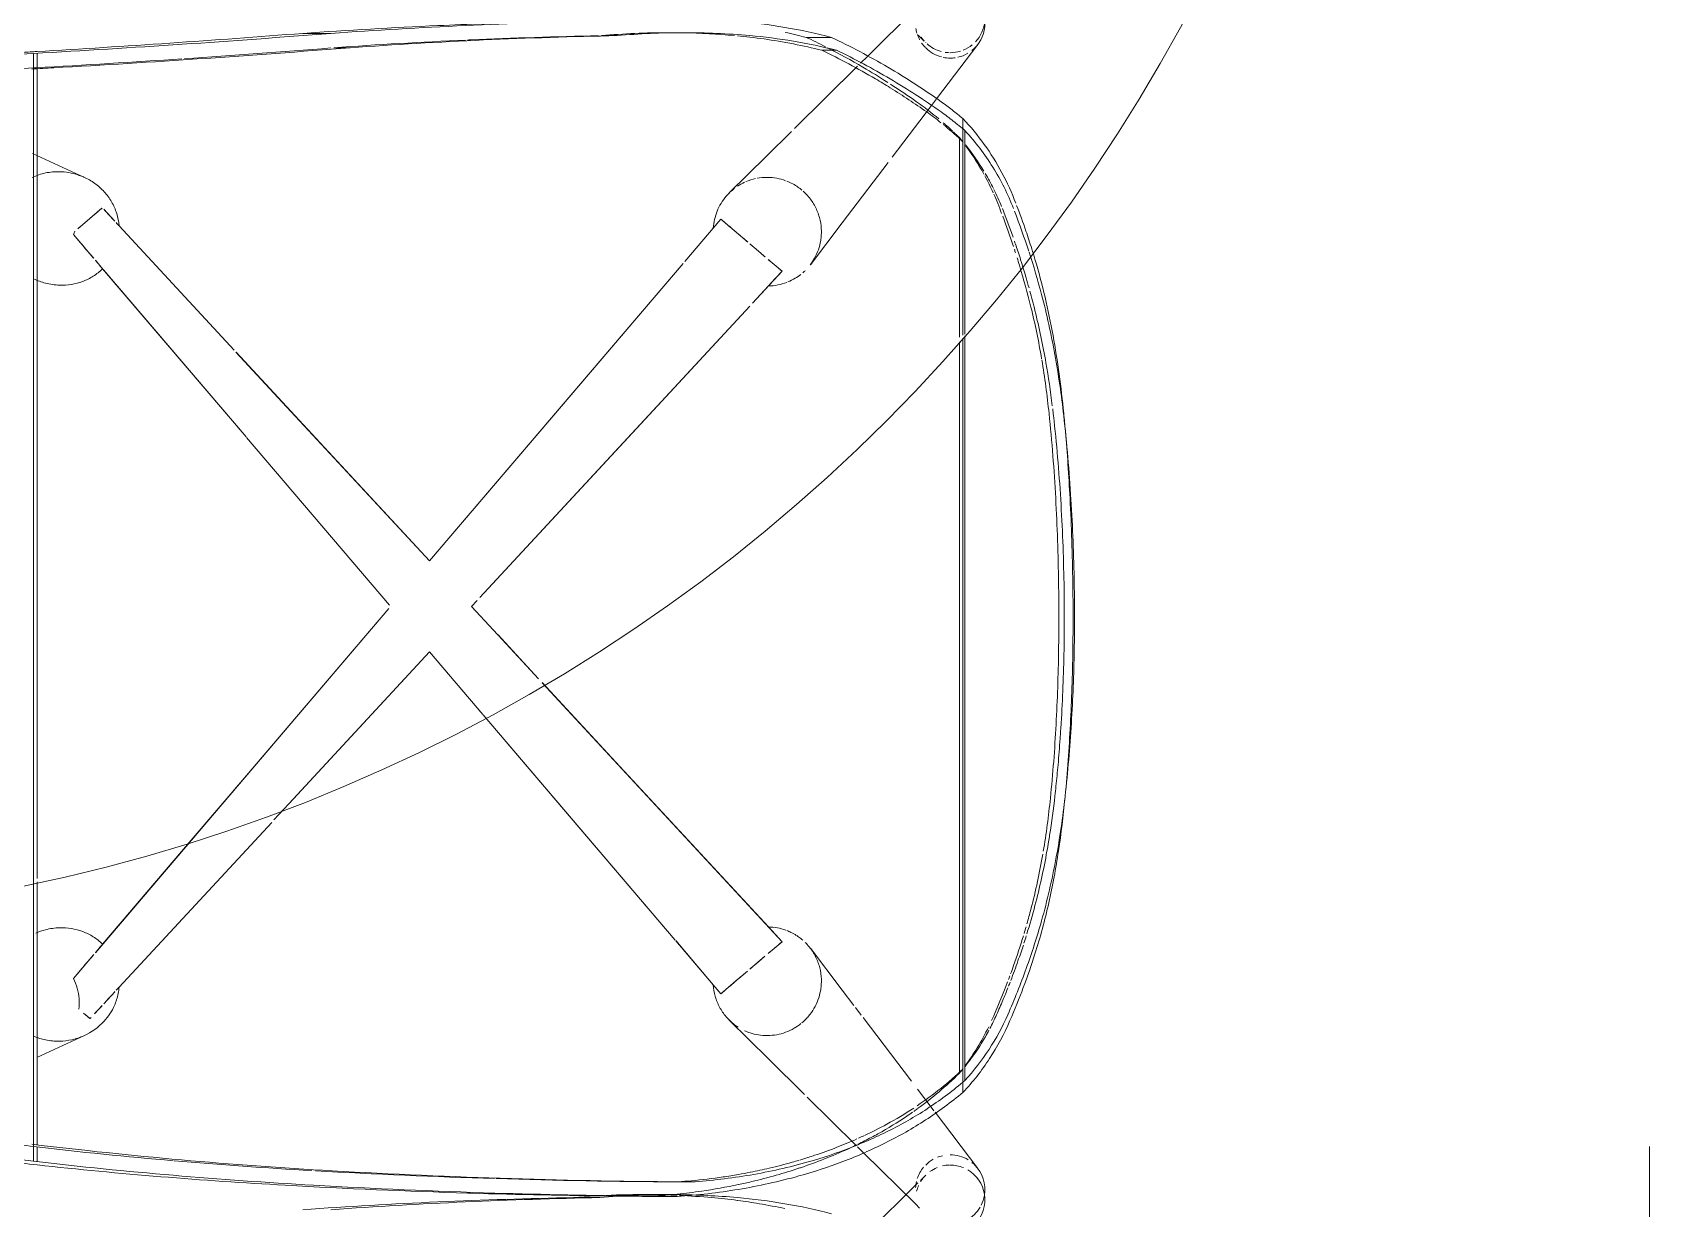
# Model space of a CAD drawing. Header units: millimetres. Extents: x 98018 to 155899, y -1987 to 21700.
# Drawn here: x 106651 to 107210, y 18258 to 18665 of the extents above; entities that cross this region are included whole.
import ezdxf

# ---------------------------------------------------------------- set-up
doc = ezdxf.new("R2010")
doc.units = ezdxf.units.MM
doc.linetypes.add('Осевая', pattern=[3175, 635, -476.25, 1587.5, -476.25])
doc.layers.add('I-FURN-1', color=7, linetype='Continuous', lineweight=9, true_color=0xf0f0f0)
doc.layers.add('Оси-2', color=7, linetype='Осевая', lineweight=9)

# ---------------------------------------------------------------- blocks, each defined once
blk = doc.blocks.new('Chair_IconsOfDenmark_NamNam_WoodChair - 1_186-V22-План разверток пом_ 2_49_ Этаж 2')
at = {"layer": 'I-FURN-1'}
blk.add_line((3.78, -169.26), (5.89, -167.13), dxfattribs=at)
for start, end in [(138.0265, 164.6985), (135, 135.3477), (123.3003, 131.4929), (171.8652, 178.2608), (180, 196.9951), (201.7605, 219.3413), (226.3542, 265.061)]:
    blk.add_arc((11.8, -178.23), 12, start, end, dxfattribs=at)
blk = doc.blocks.new('Chair_IconsOfDenmark_NamNam_WoodChair - 1_186-V23-План разверток пом_ 2_49_ Этаж 2')
at = {"layer": 'I-FURN-1'}
for p, q in [((26.55, 137.42), (21.45, 137.42)), ((27.39, 138.6), (21.57, 138.6)), ((64.5, 137.42), (27.27, 137.42)), ((119.09, 138.6), (27.39, 138.6)), ((119.09, 138.6), (27.39, 138.6)), ((65.08, 120.97), (57.42, 137.52)), ((118.21, 137.42), (64.5, 137.42)), ((399.17, 138.6), (119.09, 138.6)), ((399.17, 138.6), (119.09, 138.6)), ((399.24, 137.42), (119.35, 137.42)), ((369.31, 137.49), (361.65, 120.97)), ((370, 139), (369.31, 137.49)), ((404.56, 138.6), (399.17, 138.6)), ((404.63, 137.42), (399.24, 137.42)), ((399.54, 138.6), (399.58, 137.79)), ((84.8, 124.86), (92.98, 117.88)), ((333.75, 117.88), (341.94, 124.86)), ((343.94, 123.33), (351.06, 114.98)), ((70.9, 119.13), (72.78, 121.34)), ((71.28, 118.77), (70.9, 119.13)), ((75.41, 114.95), (72.57, 117.58)), ((80.13, 110.58), (76.04, 114.37)), ((93.69, 117.28), (132.62, 84.08)), ((96.65, 114.75), (132.59, 84.1)), ((271.99, 65.2), (330.08, 114.75)), ((271.99, 65.2), (329.58, 114.33)), ((330.08, 114.75), (333.04, 117.28)), ((350.69, 114.37), (346.6, 110.58)), ((138.74, 56.32), (81.75, 109.08)), ((138.73, 56.32), (81.75, 109.08)), ((344.98, 109.08), (302, 69.28)), ((344.98, 109.08), (302.02, 69.3)), ((132.62, 84.08), (212.68, 15.79)), ((301.3, 68.64), (229.1, 1.78)), ((213.87, 15.63), (271.83, 65.07)), ((213.87, 15.63), (271.83, 65.07)), ((145.19, 50.34), (139.59, 55.53)), ((145.18, 50.35), (139.59, 55.53)), ((197.64, 1.78), (145.19, 50.34)), ((197.64, 1.78), (145.2, 50.33)), ((411.49, 35.83), (411.49, 45.54)), ((406.53, 34.89), (406.53, 29.21)), ((176.03, -16.65), (197.64, 1.78)), ((176.04, -16.64), (197.64, 1.78)), ((229.1, 1.78), (331.96, -85.96)), ((98.01, -83.19), (175.88, -16.77)), ((213.37, -12.78), (203.57, -21.85)), ((213.37, -12.78), (203.58, -21.84)), ((215.41, -14.67), (213.37, -12.78)), ((215.41, -14.67), (213.37, -12.78)), ((317.23, -108.95), (216.43, -15.62)), ((203.5, -21.91), (188.33, -35.96)), ((203.51, -21.91), (188.34, -35.95)), ((187.02, -37.17), (97.48, -120.08)), ((410.69, -57.74), (410.69, -63.09)), ((9.43, -80.91), (9.43, -74.85)), ((9.43, -83.83), (9.43, -80.94)), ((14.43, -83.49), (14.43, -88.75)), ((79.49, -98.99), (97.83, -83.35)), ((82.6, -96.34), (97.84, -83.34)), ((411.72, -86.33), (411.72, -81.07)), ((332.63, -86.53), (344.14, -96.34)), ((332.64, -86.53), (347.24, -98.99)), ((82.6, -96.34), (79.49, -98.99)), ((84.6, -104.98), (79.49, -98.99)), ((347.24, -98.99), (339.38, -108.2)), ((344.14, -96.34), (347.24, -98.99)), ((56.98, -115.42), (70.38, -101.85)), ((87.35, -108.2), (84.72, -105.12)), ((356.35, -101.85), (369.06, -114.72)), ((92.44, -114.16), (88.08, -109.06)), ((329.25, -120.08), (318.21, -109.85)), ((324.16, -115.36), (318.21, -109.85)), ((338.75, -108.94), (335.48, -112.77)), ((44.66, -127.88), (56.98, -115.42)), ((97.48, -120.08), (93.38, -115.27)), ((97.48, -120.08), (102.58, -115.36)), ((333.35, -115.27), (329.25, -120.08)), ((335.45, -112.81), (334.29, -114.16)), ((369.06, -114.72), (377.59, -123.35)), ((96.97, -119.48), (97.48, -120.08)), ((329.76, -119.48), (329.25, -120.08)), ((378.63, -124.4), (400.15, -146.18)), ((410.11, -137.17), (410.11, -128.47)), ((27.16, -145.6), (43.76, -128.8)), ((80.77, -140.87), (95.23, -129.88)), ((345.97, -140.87), (331.5, -129.88)), ((405.64, -133.81), (405.64, -138.92)), ((75.48, -144.89), (80.77, -140.87)), ((366.85, -156.75), (345.97, -140.87)), ((6.71, -166.3), (24.55, -148.24)), ((24.55, -148.24), (26.59, -146.18)), ((49.25, -164.83), (71.28, -148.08)), ((72.11, -147.46), (74.76, -145.44)), ((401.2, -147.25), (403.53, -149.6)), ((403.53, -149.6), (419.97, -166.25)), ((386.52, -171.7), (368.7, -158.16)), ((5.38, -167.65), (6.71, -166.3)), ((40.78, -171.26), (46.5, -166.92)), ((19.06, -187.78), (38.53, -172.98)), ((39, -172.62), (40.78, -171.26)), ((388.88, -173.5), (386.52, -171.7)), ((407.67, -187.78), (388.88, -173.5)), ((49.02, -182.64), (45.37, -182.64)), ((306.1, -182.64), (49.02, -182.64)), ((306.98, -183.3), (49.5, -183.3)), ((304.85, -181.38), (52, -181.38)), ((306.1, -182.64), (53.45, -182.64)), ((375.46, -181.38), (306.44, -181.38)), ((373.99, -182.64), (307.12, -182.64)), ((378.43, -182.64), (307.12, -182.64)), ((377.89, -183.3), (307.49, -183.3)), ((382.02, -182.64), (378.43, -182.64))]:
    blk.add_line(p, q, dxfattribs=at)
at = {"layer": 'I-FURN-1', "flags": 128}
for points in [[(132.59, 84.1), (154.9, 65.07), (212.68, 15.79)], [(301.32, 68.66), (287.14, 55.53), (229.1, 1.78)], [(229.1, 1.78), (286.56, -47.23), (331.95, -85.95)], [(98.02, -83.18), (140.17, -47.23), (175.9, -16.76)], [(317.23, -108.95), (268.71, -64.03), (216.43, -15.61)], [(187.03, -37.16), (158.02, -64.03), (102.58, -115.36)], [(329.25, -120.08), (326.7, -117.72), (324.16, -115.36)]]:
    blk.add_lwpolyline(points, dxfattribs=at)
at = {"layer": 'I-FURN-1'}
for centre, radius, start, end in [((76.28, 141.71), 18.88, 263.5474, 285.7285), ((76.28, 141.71), 18.88, 285.7285, 296.819), ((350.45, 141.71), 18.88, 243.181, 247.0118), ((11.8, -178.23), 12, 76.601, 86.6645), ((11.8, -178.23), 12, 50.1832, 71.5639), ((414.93, -178.23), 12, 108.8082, 118.2736), ((414.93, -178.23), 12, 98.2401, 106.2609), ((11.8, -178.23), 12, 29.3668, 45), ((414.93, -178.23), 12, 135, 165.2052), ((414.93, -178.23), 12, 124.3954, 134.3064), ((11.8, -178.23), 12, 329.0818, 0), ((11.8, -178.23), 12, 12.9003, 21.6841), ((414.93, -178.23), 12, 168.1903, 180), ((414.93, -178.23), 12, 180, 187.9321), ((11.8, -178.23), 12, 208.5514, 239.4221), ((414.93, -178.23), 12, 192.635, 210.5819), ((11.8, -178.23), 12, 243.0079, 260.7087), ((11.8, -178.23), 12, 260.7087, 315), ((11.8, -178.23), 12, 315, 321.5101), ((414.93, -178.23), 12, 218.3184, 225), ((414.93, -178.23), 12, 225, 270)]:
    blk.add_arc(centre, radius, start, end, dxfattribs=at)
for points, knots in [([(404.56, 138.6), (404.19, 144.85), (403.21, 156.01), (400.82, 169.86), (398.97, 176.25), (397.95, 178.82)], [0, 0, 0, 0, 0.4, 0.7, 1, 1, 1, 1]), ([(397.84, 156.79), (398.03, 155.34), (398.75, 149.42), (399.26, 143.2), (399.54, 138.6)], [0.6, 0.6, 0.6, 0.6, 0.7, 1, 1, 1, 1]), ([(100.45, 137.82), (100.93, 136.74), (101.85, 134.09), (102.25, 131.3), (102.3, 129.63)], [-0.8567793, -0.8567793, -0.8567793, -0.8567793, -0.5, 0, 0, 0, 0]), ([(324.43, 129.63), (324.48, 131.3), (324.92, 134.37), (326, 137.28), (326.65, 138.61)], [-1, -1, -1, -1, -0.5, -0.0551642, -0.0551642, -0.0551642, -0.0551642]), ([(69.98, 114.25), (67.84, 116.21), (65.28, 119.82), (63.45, 125.33), (63.11, 128.17), (63.07, 129.63)], [-0.5714286, -0.5714286, -0.5714286, -0.5714286, -0.2857143, -0.1428571, 0, 0, 0, 0]), ([(363.66, 129.63), (363.61, 127.45), (363.13, 124.7), (362.14, 122.1), (361.9, 121.53)], [-1, -1, -1, -1, -0.7857143, -0.7240718, -0.7240718, -0.7240718, -0.7240718]), ([(344.02, 123.24), (344.33, 122.87), (344.89, 122.22), (345.41, 121.6), (345.65, 121.32)], [0.0822015, 0.0822015, 0.0822015, 0.0822015, 0.1666667, 0.2385399, 0.2385399, 0.2385399, 0.2385399]), ([(346.55, 120.27), (347.05, 119.68), (347.83, 118.76), (348.53, 117.95), (348.81, 117.62)], [0.3333333, 0.3333333, 0.3333333, 0.3333333, 0.5, 0.6189484, 0.6189484, 0.6189484, 0.6189484]), ([(77.45, 109.91), (76.76, 110.13), (74.05, 111.15), (71.58, 112.78), (69.98, 114.25)], [-0.8571429, -0.8571429, -0.8571429, -0.8571429, -0.7857143, -0.5714286, -0.5714286, -0.5714286, -0.5714286]), ([(349.14, 117.23), (349.53, 116.78), (350.21, 115.97), (350.81, 115.27), (351.07, 114.96)], [0.6666667, 0.6666667, 0.6666667, 0.6666667, 0.8333333, 0.9788083, 0.9788083, 0.9788083, 0.9788083]), ([(411.49, 45.54), (412.58, 30), (414.08, 3.84), (415.03, -22.39), (415.32, -33.03)], [0, 0, 0, 0, 0.5, 0.8402864, 0.8402864, 0.8402864, 0.8402864]), ([(13.31, 41.87), (12.14, 21.01), (10.5, -16.68), (9.72, -54.5), (9.54, -71.34)], [0, 0, 0, 0, 0.5, 0.9009884, 0.9009884, 0.9009884, 0.9009884]), ([(9.43, -83.83), (9.88, -90.96), (11.51, -105.09), (15.72, -124.26), (20.42, -138.7), (24.46, -148.56), (27.85, -155.85), (31.61, -162.95), (37.18, -172.03), (41.93, -178.49), (45.37, -182.64)], [0, 0, 0, 0, 0.2, 0.4, 0.55, 0.625, 0.7, 0.775, 0.85, 1, 1, 1, 1]), ([(13.52, -104.99), (12.64, -100.79), (11.39, -93.77), (10.49, -86.7), (10.19, -83.87)], [0.7399248, 0.7399248, 0.7399248, 0.7399248, 0.85, 0.9227754, 0.9227754, 0.9227754, 0.9227754]), ([(14.43, -88.75), (14.88, -95.59), (16.48, -109.14), (20.59, -127.52), (25.18, -141.35), (29.13, -150.8), (32.43, -157.77), (36.1, -164.55), (41.52, -173.21), (46.16, -179.36), (49.5, -183.3)], [0, 0, 0, 0, 0.2, 0.4, 0.55, 0.625, 0.7, 0.775, 0.85, 1, 1, 1, 1]), ([(17.02, -105.05), (16.71, -103.27), (15.83, -97.87), (15.18, -92.44), (14.85, -88.78)], [0.8000649, 0.8000649, 0.8000649, 0.8000649, 0.85, 0.9512447, 0.9512447, 0.9512447, 0.9512447]), ([(347.24, -98.99), (346.93, -99.35), (346.46, -99.9), (345.81, -100.66), (345.47, -101.07), (345.16, -101.43), (344.89, -101.74), (344.68, -101.99), (344.47, -102.24), (344.18, -102.57), (343.81, -103.01), (343.39, -103.5), (343.05, -103.89), (342.87, -104.1), (342.77, -104.23), (342.71, -104.29), (342.68, -104.33)], [0, 0, 0, 0, 0.1428571, 0.1785714, 0.2142857, 0.25, 0.2678571, 0.2857143, 0.3035714, 0.3214286, 0.3571429, 0.3928571, 0.4107143, 0.4196429, 0.4241071, 0.4285714, 0.4285714, 0.4285714, 0.4285714]), ([(344.14, -96.34), (346.18, -96.47), (350.13, -97.35), (354.82, -100.17), (357.14, -102.63), (357.95, -103.7)], [-1, -1, -1, -1, -0.7857143, -0.5714286, -0.4285714, -0.4285714, -0.4285714, -0.4285714]), ([(19.15, -125.83), (18.29, -123.26), (16.62, -117.88), (14.83, -110.94), (13.86, -106.6), (13.55, -105.11)], [0.555518, 0.555518, 0.555518, 0.555518, 0.625, 0.7, 0.7389255, 0.7389255, 0.7389255, 0.7389255]), ([(82.05, -101.98), (82.12, -102.06), (82.26, -102.23), (82.54, -102.56), (82.84, -102.91), (83.17, -103.29), (83.43, -103.6), (83.67, -103.88), (83.85, -104.09), (83.95, -104.21), (84.01, -104.28), (84.03, -104.31)], [-0.7142857, -0.7142857, -0.7142857, -0.7142857, -0.6964286, -0.6785714, -0.6428571, -0.625, -0.6071429, -0.5892857, -0.5803571, -0.5758929, -0.5714286, -0.5714286, -0.5714286, -0.5714286]), ([(84.61, -104.98), (84.64, -105.03), (84.8, -105.21), (85.09, -105.55), (85.61, -106.16), (86.32, -106.99), (86.97, -107.76), (87.33, -108.17)], [-0.5414624, -0.5414624, -0.5414624, -0.5414624, -0.5357143, -0.5178571, -0.5, -0.4642857, -0.4285714, -0.4285714, -0.4285714, -0.4285714]), ([(342.4, -104.66), (342.38, -104.68), (342.24, -104.84), (341.98, -105.15), (341.6, -105.59), (341.07, -106.22), (340.33, -107.08), (339.68, -107.85), (339.32, -108.27)], [0.443466, 0.443466, 0.443466, 0.443466, 0.4464286, 0.4642857, 0.4821429, 0.5, 0.5357143, 0.5714286, 0.5714286, 0.5714286, 0.5714286]), ([(21.89, -125.84), (21.67, -125.09), (20.69, -121.73), (19.26, -116.17), (18.22, -111.33), (17.79, -109.14)], [0.603344, 0.603344, 0.603344, 0.603344, 0.625, 0.7, 0.7617276, 0.7617276, 0.7617276, 0.7617276]), ([(65.03, -114.98), (65.02, -112.93), (65.45, -110.27), (66.44, -107.77), (66.72, -107.16)], [-1, -1, -1, -1, -0.7857143, -0.7142857, -0.7142857, -0.7142857, -0.7142857]), ([(88.01, -108.97), (88.18, -109.17), (88.57, -109.63), (89.22, -110.39), (89.93, -111.22), (90.63, -112.05), (91.31, -112.84), (91.83, -113.45), (92.21, -113.89), (92.38, -114.09), (92.46, -114.19)], [-0.4074944, -0.4074944, -0.4074944, -0.4074944, -0.3928571, -0.375, -0.3571429, -0.3392857, -0.3214286, -0.3035714, -0.2946429, -0.2857143, -0.2857143, -0.2857143, -0.2857143]), ([(410.18, -108.96), (409.8, -112.27), (409.09, -117.31), (408.17, -122.32), (407.83, -124.04)], [0.172759, 0.172759, 0.172759, 0.172759, 0.5, 0.6727908, 0.6727908, 0.6727908, 0.6727908]), ([(69.17, -126.64), (68.58, -125.9), (67.43, -124.21), (66.08, -121.36), (65.25, -118.29), (65.04, -116.11), (65.03, -114.98)], [-0.2155491, -0.2155491, -0.2155491, -0.2155491, -0.1666667, -0.1111111, -0.0555556, 0, 0, 0, 0]), ([(93.59, -115.52), (93.76, -115.71), (94.13, -116.15), (94.48, -116.56), (94.68, -116.8), (94.7, -116.81)], [-0.23819134, -0.23819134, -0.23819134, -0.23819134, -0.21428571, -0.17857143, -0.17596416, -0.17596416, -0.17596416, -0.17596416]), ([(333.14, -115.51), (332.97, -115.72), (332.58, -116.17), (332.25, -116.56), (332.07, -116.78)], [0.75997526, 0.75997526, 0.75997526, 0.75997526, 0.78571429, 0.82142857, 0.82142857, 0.82142857, 0.82142857]), ([(335.37, -112.91), (335.15, -113.16), (334.84, -113.52), (334.47, -113.96), (334.3, -114.16), (334.22, -114.25)], [0.67857143, 0.67857143, 0.67857143, 0.67857143, 0.69642857, 0.70535714, 0.71428571, 0.71428571, 0.71428571, 0.71428571]), ([(95.22, -117.42), (95.27, -117.48), (95.36, -117.59), (95.54, -117.8), (95.84, -118.15), (96.23, -118.61), (96.64, -119.09), (96.87, -119.36), (96.97, -119.48)], [-0.1428571, -0.1428571, -0.1428571, -0.1428571, -0.1339286, -0.125, -0.1071429, -0.0714286, -0.0357143, 0, 0, 0, 0]), ([(101.36, -121.71), (101.16, -122.21), (100.67, -123.33), (100.06, -124.43), (99.68, -125.03)], [-0.88888889, -0.88888889, -0.88888889, -0.88888889, -0.86111111, -0.8252385, -0.8252385, -0.8252385, -0.8252385]), ([(328.15, -126.59), (327.66, -125.97), (326.69, -124.54), (325.91, -123), (325.55, -122.15)], [-0.20736053, -0.20736053, -0.20736053, -0.20736053, -0.16666667, -0.11923029, -0.11923029, -0.11923029, -0.11923029]), ([(331.51, -117.42), (331.47, -117.48), (331.37, -117.59), (331.2, -117.8), (330.9, -118.15), (330.51, -118.6), (330.1, -119.08), (329.86, -119.36), (329.76, -119.48)], [0.8571429, 0.8571429, 0.8571429, 0.8571429, 0.8660714, 0.875, 0.8928571, 0.9285714, 0.9642857, 1, 1, 1, 1]), ([(360.42, -121.71), (360.27, -122.09), (359.83, -123.1), (359.3, -124.09), (358.92, -124.7)], [-0.88202044, -0.88202044, -0.88202044, -0.88202044, -0.86111111, -0.82498418, -0.82498418, -0.82498418, -0.82498418]), ([(26.68, -144.65), (26.38, -144.03), (24.85, -140.76), (22.29, -134.75), (20.23, -129.06), (19.25, -126.12), (19.19, -125.95)], [0.3824636, 0.3824636, 0.3824636, 0.3824636, 0.4, 0.475, 0.55, 0.5544349, 0.5544349, 0.5544349, 0.5544349]), ([(97.21, -128.14), (96.74, -128.61), (95.72, -129.53), (94.27, -130.58), (93.36, -131.13), (93.01, -131.33)], [-0.75694444, -0.75694444, -0.75694444, -0.75694444, -0.72222222, -0.6875, -0.66666667, -0.66666667, -0.66666667, -0.66666667]), ([(99.58, -125.19), (99.25, -125.69), (98.75, -126.4), (98.21, -127.05), (98.03, -127.25)], [-0.82195604, -0.82195604, -0.82195604, -0.82195604, -0.79166667, -0.77777778, -0.77777778, -0.77777778, -0.77777778]), ([(356.92, -127.4), (356.78, -127.55), (356.19, -128.19), (355.05, -129.26), (353.41, -130.51), (351.13, -131.87), (347.89, -133.16), (344.6, -133.7), (341.84, -133.7), (339.44, -133.45), (336.66, -132.73), (333.86, -131.5), (332.21, -130.41), (331.5, -129.87)], [-0.7671385, -0.7671385, -0.7671385, -0.7671385, -0.7569444, -0.7222222, -0.6875, -0.6527778, -0.5833333, -0.5138889, -0.4791667, -0.4444444, -0.3888889, -0.3333333, -0.2878236, -0.2878236, -0.2878236, -0.2878236]), ([(358.86, -124.8), (358.54, -125.33), (358.03, -126.06), (357.49, -126.74), (357.32, -126.94)], [-0.82294679, -0.82294679, -0.82294679, -0.82294679, -0.79166667, -0.77777778, -0.77777778, -0.77777778, -0.77777778]), ([(29.3, -145.97), (28.28, -143.69), (26.26, -138.88), (24.24, -133.2), (23.15, -129.87), (22.91, -129.12)], [0.4058231, 0.4058231, 0.4058231, 0.4058231, 0.475, 0.55, 0.5716925, 0.5716925, 0.5716925, 0.5716925]), ([(80.43, -133.38), (79.37, -133.18), (77.26, -132.58), (74.31, -131.2), (72.32, -129.78), (71.31, -128.89), (71.11, -128.71)], [-0.4444444, -0.4444444, -0.4444444, -0.4444444, -0.3888889, -0.3333333, -0.2777778, -0.2641446, -0.2641446, -0.2641446, -0.2641446]), ([(93.01, -131.33), (92.77, -131.46), (91.36, -132.21), (88.48, -133.27), (85.18, -133.73), (82.42, -133.67), (81.09, -133.5), (80.43, -133.38)], [-0.6666667, -0.6666667, -0.6666667, -0.6666667, -0.6527778, -0.5833333, -0.5138889, -0.4791667, -0.4444444, -0.4444444, -0.4444444, -0.4444444]), ([(405.64, -133.81), (402.61, -140.15), (398.39, -148.1), (393.74, -155.79), (392.7, -157.47)], [0, 0, 0, 0, 0.5, 0.6407452, 0.6407452, 0.6407452, 0.6407452]), ([(38.52, -165.19), (38.07, -164.55), (35.42, -160.69), (32.08, -155.19), (29.42, -150.19), (28.63, -148.63)], [0.1799439, 0.1799439, 0.1799439, 0.1799439, 0.2, 0.3, 0.3446744, 0.3446744, 0.3446744, 0.3446744]), ([(39.96, -165.62), (37.98, -162.6), (34.65, -157), (31.71, -151.17), (30.49, -148.56)], [0.2, 0.2, 0.2, 0.2, 0.3, 0.379627, 0.379627, 0.379627, 0.379627]), ([(379.97, -175.81), (379.77, -176.06), (377.86, -178.4), (375.86, -180.67), (373.99, -182.64)], [0.4417925, 0.4417925, 0.4417925, 0.4417925, 0.5, 1, 1, 1, 1]), ([(66.88, -191.62), (65.38, -190.81), (61.04, -188.32), (56.94, -185.43), (54.34, -183.36)], [0.2689381, 0.2689381, 0.2689381, 0.2689381, 0.5, 0.9485536, 0.9485536, 0.9485536, 0.9485536]), ([(68.1, -191.53), (65.59, -190.31), (60.99, -187.8), (56.64, -184.88), (54.66, -183.42)], [0.1097724, 0.1097724, 0.1097724, 0.1097724, 0.5, 0.8440882, 0.8440882, 0.8440882, 0.8440882]), ([(372.57, -183.61), (370, -185.52), (366.78, -187.64), (363.42, -189.54), (362.82, -189.87)], [0.1375209, 0.1375209, 0.1375209, 0.1375209, 0.5, 0.5776444, 0.5776444, 0.5776444, 0.5776444]), ([(96.33, -203.51), (94.49, -202.91), (90.38, -201.52), (86.32, -200.03), (84.09, -199.17)], [0.3547182, 0.3547182, 0.3547182, 0.3547182, 0.5, 0.6793937, 0.6793937, 0.6793937, 0.6793937]), ([(99.54, -203.52), (96.07, -202.46), (91.67, -201.02), (87.32, -199.45), (86.38, -199.11)], [0.2338208, 0.2338208, 0.2338208, 0.2338208, 0.5, 0.5734893, 0.5734893, 0.5734893, 0.5734893]), ([(337.05, -206.4), (339.08, -205.76), (344.1, -204.11), (349.08, -202.31), (352.02, -201.19)], [0.187484, 0.187484, 0.187484, 0.187484, 0.5, 0.9624557, 0.9624557, 0.9624557, 0.9624557]), ([(131.96, -212.22), (130.9, -212.04), (123.51, -210.76), (116.2, -209.17), (109.98, -207.53)], [0.4157076, 0.4157076, 0.4157076, 0.4157076, 0.5, 1, 1, 1, 1]), ([(315.64, -207.53), (309.67, -209), (298.76, -211.27), (287.72, -212.9), (282.74, -213.51)], [0, 0, 0, 0, 0.5, 0.9077977, 0.9077977, 0.9077977, 0.9077977]), ([(147.84, -217.97), (156.06, -218.76), (172.8, -219.95), (189.64, -220.48), (198.2, -220.61)], [0.0144057, 0.0144057, 0.0144057, 0.0144057, 0.5, 1, 1, 1, 1]), ([(221.42, -220.61), (231.25, -220.46), (248.85, -219.9), (266.37, -218.71), (274.12, -218.03)], [0, 0, 0, 0, 0.5, 0.8977725, 0.8977725, 0.8977725, 0.8977725])]:
    blk.add_open_spline(points, degree=3, knots=knots, dxfattribs=at)
for points in [[(20.29, 137.42), (20.69, 140.9), (21.61, 147.89), (23.37, 158.13), (24.77, 164.5), (25.53, 167.51)], [(25.53, 161.18), (24.98, 158.86), (23.94, 154.02), (22.61, 146.38), (21.89, 141.18), (21.57, 138.6)], [(26.66, 138.6), (27.08, 141.9), (27.56, 145.22), (28.11, 148.49)], [(404.56, 147.17), (404.68, 145.55), (404.91, 142.29), (405.12, 139.04), (405.22, 137.42)], [(21.57, 138.6), (19.72, 122.58), (16.5, 90.43), (14.21, 58.09), (13.31, 41.87)], [(13.31, 51.62), (14.1, 65.99), (16.06, 94.68), (18.76, 123.2), (20.29, 137.42)], [(27.46, 139.28), (25.39, 122.1), (21.78, 87.61), (19.27, 52.88), (18.29, 35.47)], [(21.78, 90.35), (23.17, 106.48), (24.8, 122.57), (26.66, 138.6)], [(63.07, 129.63), (63.04, 131.28), (63.19, 132.9), (63.52, 134.48)], [(63.52, 134.48), (63.81, 135.86), (64.24, 137.21), (64.8, 138.53)], [(361.67, 139.11), (362.37, 137.6), (363.4, 134.52), (363.69, 131.28), (363.66, 129.63)], [(399.58, 131.68), (399.51, 132.94), (399.36, 135.48), (399.21, 138.01), (399.13, 139.28)], [(399.58, 137.79), (400.52, 121), (401.55, 104.18), (402.68, 87.34)], [(411.49, 35.83), (410.13, 53.01), (407.61, 87.32), (405.51, 121.53), (404.56, 138.6)], [(405.22, 137.42), (406.1, 122.16), (408.03, 91.57), (410.28, 60.89), (411.49, 45.54)], [(102.3, 129.63), (102.34, 128.25), (102.25, 126.9), (102.03, 125.57)], [(330.08, 114.75), (329.12, 115.76), (327.44, 117.9), (325.62, 121.59), (324.58, 125.55), (324.39, 128.25), (324.43, 129.63)], [(406.53, 29.21), (405.16, 46.34), (402.64, 80.55), (400.53, 114.66), (399.58, 131.68)], [(84.8, 124.86), (86.62, 123.31), (88.4, 121.79), (90.15, 120.3)], [(102.03, 125.57), (101.81, 124.23), (101.11, 121.59), (99.9, 119.13), (99.17, 117.98)], [(336.58, 120.3), (338.33, 121.79), (340.11, 123.31), (341.94, 124.86)], [(70.9, 119.13), (71.33, 119.64), (71.82, 120.21), (72.36, 120.85)], [(71.31, 118.75), (71.17, 118.88), (71.03, 119), (70.9, 119.13)], [(75.48, 114.89), (74.57, 115.73), (73.62, 116.61), (72.65, 117.51)], [(90.88, 119.68), (91.59, 119.06), (92.31, 118.46), (93.01, 117.85)], [(99.17, 117.98), (98.45, 116.83), (97.61, 115.76), (96.65, 114.75)], [(333.72, 117.85), (334.42, 118.46), (335.14, 119.06), (335.86, 119.68)], [(361.78, 121.26), (361.19, 119.94), (359.75, 117.41), (356.86, 114.14), (353.34, 111.54), (349.31, 109.74), (346.46, 109.2), (344.98, 109.08)], [(361.9, 121.53), (361.86, 121.44), (361.82, 121.35), (361.78, 121.26)], [(80.21, 110.5), (79.1, 111.53), (77.93, 112.61), (76.71, 113.75)], [(93.73, 117.24), (94.71, 116.4), (95.69, 115.57), (96.65, 114.75)], [(330.08, 114.75), (331.04, 115.57), (332.02, 116.4), (333, 117.24)], [(347.98, 111.86), (347.51, 111.42), (347.04, 110.98), (346.58, 110.56)], [(350.68, 114.36), (349.92, 113.65), (349.18, 112.97), (348.46, 112.3)], [(81.75, 109.08), (80.27, 109.2), (78.84, 109.48), (77.45, 109.91)], [(81.75, 109.08), (81.4, 109.4), (81.05, 109.73), (80.68, 110.07)], [(346.09, 110.11), (345.72, 109.76), (345.34, 109.42), (344.98, 109.08)], [(18.36, 42.46), (19.26, 58.36), (20.4, 74.22), (21.76, 90.04)], [(402.74, 86.42), (403.88, 69.61), (405.11, 52.77), (406.44, 35.91)], [(10.58, -11.49), (11.23, 9.59), (12.14, 30.63), (13.31, 51.62)], [(15.59, -20.73), (16.23, -0.06), (17.13, 20.58), (18.29, 41.17)], [(18.29, 35.47), (17.13, 14.85), (15.32, -26.5), (14.56, -67.98), (14.43, -88.75)], [(406.53, 34.89), (407.59, 19.72), (408.47, 4.52), (409.16, -10.7)], [(415.68, -57.14), (415.37, -41.59), (414.36, -10.55), (412.58, 20.39), (411.49, 35.83)], [(410.69, -63.09), (410.38, -47.65), (409.39, -16.83), (407.61, 13.89), (406.53, 29.21)], [(9.54, -62.19), (9.71, -45.57), (10.05, -28.98), (10.56, -12.41)], [(10.56, -12.41), (10.56, -12.1), (10.57, -11.8), (10.58, -11.49)], [(409.19, -11.35), (409.21, -11.7), (409.22, -12.05), (409.24, -12.41)], [(409.24, -12.41), (409.89, -27.14), (410.37, -41.9), (410.66, -56.69)], [(14.43, -83.49), (14.56, -62.73), (14.94, -42), (15.57, -21.31)], [(410.69, -57.74), (411.37, -65.4), (411.72, -73.05), (411.72, -80.71)], [(9.43, -74.85), (9.46, -70.66), (9.49, -66.48), (9.54, -62.29)], [(410.72, -108.91), (411.39, -101.26), (412.06, -85.98), (411.37, -70.71), (410.69, -63.09)], [(9.54, -71.34), (9.5, -74.53), (9.47, -77.72), (9.45, -80.9)], [(9.81, -79.98), (9.67, -78.27), (9.54, -76.56), (9.43, -74.85)], [(9.45, -80.9), (9.44, -81.88), (9.44, -82.85), (9.43, -83.83)], [(10.18, -83.81), (10.06, -82.65), (9.95, -81.5), (9.85, -80.34)], [(411.71, -83.67), (411.7, -84.44), (411.69, -85.21), (411.67, -85.98)], [(411.72, -80.71), (411.72, -81.66), (411.72, -82.6), (411.71, -83.55)], [(14.84, -88.75), (14.71, -87.23), (14.58, -85.71), (14.48, -84.19)], [(411.67, -85.99), (411.56, -91.9), (411.24, -97.8), (410.72, -103.71)], [(68.78, -103.7), (69.59, -102.62), (71.45, -100.66), (74.81, -98.38), (78.59, -96.86), (81.23, -96.42), (82.6, -96.34)], [(79.49, -98.99), (79.81, -99.36), (80.19, -99.8), (80.6, -100.29)], [(17.77, -109.07), (17.51, -107.73), (17.26, -106.39), (17.02, -105.05)], [(67.92, -104.94), (68.19, -104.52), (68.48, -104.1), (68.78, -103.7)], [(358.64, -104.67), (359.16, -105.46), (359.62, -106.29), (360.02, -107.15)], [(410.11, -137.17), (411.48, -131.83), (413.78, -121.08), (415.19, -110.17), (415.68, -104.67)], [(410.63, -104.68), (410.5, -106.1), (410.35, -107.52), (410.19, -108.93)], [(338.75, -108.94), (338.55, -109.18), (338.12, -109.68), (337.43, -110.48), (336.73, -111.31), (336.03, -112.13), (335.58, -112.65), (335.37, -112.91)], [(360.22, -107.61), (360.68, -108.69), (361.04, -109.83), (361.29, -110.97)], [(361.38, -111.46), (361.6, -112.61), (361.71, -113.78), (361.7, -114.98)], [(405.64, -138.92), (406.89, -133.98), (408.98, -124.04), (410.27, -113.97), (410.72, -108.91)], [(102.58, -115.36), (102.52, -117.49), (102.16, -119.5), (101.47, -121.4)], [(325.38, -121.71), (324.99, -120.71), (324.42, -118.67), (324.18, -116.48), (324.16, -115.36)], [(361.7, -114.98), (361.67, -117.23), (361.3, -119.34), (360.56, -121.34)], [(411.83, -121.19), (411.3, -123.62), (410.73, -126.05), (410.11, -128.47)], [(22.89, -129.06), (22.58, -128.1), (22.29, -127.15), (22, -126.19)], [(71.02, -128.63), (70.45, -128.1), (69.92, -127.54), (69.42, -126.95)], [(329.53, -128.14), (329.24, -127.86), (328.97, -127.56), (328.71, -127.26)], [(407.82, -124.1), (407.18, -127.35), (406.45, -130.58), (405.64, -133.81)], [(410.11, -128.47), (409.07, -130.68), (407.99, -132.88), (406.88, -135.06)], [(384.31, -175.1), (388.39, -169.37), (396.02, -157.61), (402.61, -145.25), (405.64, -138.92)], [(387.83, -175.13), (392.09, -169.13), (400.07, -156.81), (406.95, -143.83), (410.11, -137.17)], [(406.53, -135.76), (404.4, -139.91), (402.15, -144.01), (399.8, -148.03)], [(27.3, -145.94), (27.09, -145.51), (26.88, -145.08), (26.68, -144.65)], [(28.6, -148.56), (28.22, -147.82), (27.85, -147.08), (27.48, -146.33)], [(30.38, -148.34), (30.11, -147.75), (29.83, -147.15), (29.56, -146.55)], [(399.8, -148.03), (398.11, -150.93), (396.36, -153.79), (394.55, -156.61)], [(392.59, -157.64), (389.96, -161.86), (387.21, -166.02), (384.31, -170.09)], [(393.9, -157.64), (391.94, -160.67), (389.92, -163.66), (387.83, -166.61)], [(39.69, -166.82), (39.39, -166.42), (39.1, -166.01), (38.81, -165.6)], [(52, -181.38), (47.56, -176.82), (43.48, -172.03), (39.78, -166.95)], [(53.45, -182.64), (48.78, -177.67), (44.55, -172.43), (40.78, -166.85)], [(387.83, -166.61), (385.96, -169.24), (384, -171.78), (381.94, -174.24)], [(384.31, -170.09), (383.12, -171.77), (381.87, -173.42), (380.59, -175.04)], [(380.58, -175.83), (379.63, -176.93), (378.66, -178.01), (377.67, -179.07)], [(377.89, -183.3), (379.02, -181.98), (381.22, -179.29), (383.3, -176.51), (384.31, -175.1)], [(382.02, -182.64), (383.03, -181.42), (385.02, -178.96), (386.91, -176.42), (387.83, -175.13)], [(45.37, -182.64), (49.04, -186.07), (56.86, -192.19), (65.63, -196.88), (70.24, -198.89)], [(49.5, -183.3), (52.89, -186.4), (60.06, -191.95), (68.04, -196.26), (72.24, -198.12)], [(53.48, -182.54), (52.98, -182.16), (52.49, -181.77), (52, -181.38)], [(350.92, -200.11), (355.95, -198.13), (365.48, -193.38), (373.93, -186.95), (377.89, -183.3)], [(352.74, -200.92), (356.38, -199.52), (363.4, -196.32), (373.25, -190.2), (379.19, -185.3), (382.02, -182.64)], [(372.91, -183.52), (370.02, -185.84), (367, -187.95), (363.86, -189.85)], [(375.46, -181.38), (374.88, -181.85), (374.3, -182.31), (373.71, -182.76)], [(377.39, -179.37), (376.76, -180.04), (376.11, -180.72), (375.46, -181.38)], [(72.24, -194.25), (70.62, -193.52), (69.03, -192.75), (67.47, -191.93)], [(83.63, -198.08), (79.12, -196.37), (74.65, -194.52), (70.24, -192.53)], [(77.31, -196.44), (75.61, -195.73), (73.92, -195), (72.24, -194.25)], [(352.74, -194.64), (351.58, -195.1), (350.42, -195.55), (349.25, -196)], [(357.53, -193.32), (355.61, -194.28), (353.64, -195.16), (351.63, -195.98)], [(355.94, -193.29), (354.89, -193.76), (353.82, -194.21), (352.74, -194.64)], [(362.23, -190.2), (360.32, -191.23), (358.36, -192.2), (356.37, -193.1)], [(363, -190.36), (361.33, -191.35), (359.62, -192.28), (357.88, -193.15)], [(70.24, -198.89), (74, -200.52), (81.6, -203.59), (89.34, -206.28), (93.26, -207.53)], [(72.24, -198.12), (77.51, -200.44), (88.19, -204.71), (99.17, -208.22), (104.73, -209.8)], [(81.48, -198.15), (80.08, -197.59), (78.69, -197.02), (77.31, -196.44)], [(83.52, -198.95), (83.03, -198.76), (82.55, -198.57), (82.07, -198.38)], [(85.71, -198.86), (85.26, -198.7), (84.81, -198.53), (84.36, -198.36)], [(337.5, -201.17), (336.65, -201.45), (335.8, -201.73), (334.94, -202.01)], [(336.84, -200.4), (336.42, -200.54), (336, -200.68), (335.58, -200.81)], [(336.23, -205.37), (340.87, -203.85), (345.47, -202.22), (350.03, -200.46)], [(339.66, -200.43), (338.94, -200.68), (338.22, -200.93), (337.5, -201.17)], [(348.31, -196.36), (344.82, -197.68), (341.31, -198.92), (337.77, -200.09)], [(350.92, -196.26), (347.65, -197.56), (344.36, -198.78), (341.05, -199.95)], [(99.49, -204.51), (98.64, -204.25), (97.8, -203.98), (96.96, -203.71)], [(109.98, -207.53), (106.71, -206.66), (103.46, -205.74), (100.24, -204.74)], [(102.65, -204.44), (101.87, -204.21), (101.09, -203.98), (100.31, -203.75)], [(108.76, -206.14), (107.04, -205.68), (105.32, -205.21), (103.62, -204.72)], [(127.79, -210.24), (121.4, -209.13), (115.06, -207.78), (108.76, -206.14)], [(316.85, -206.14), (310.94, -207.59), (304.99, -208.8), (299.01, -209.82)], [(322.39, -205.77), (320.15, -206.38), (317.9, -206.97), (315.64, -207.53)], [(331.31, -202.15), (326.54, -203.6), (321.71, -204.93), (316.85, -206.14)], [(321.24, -209.8), (326.16, -208.49), (331.03, -207.06), (335.86, -205.49)], [(326.94, -204.48), (325.79, -204.81), (324.64, -205.14), (323.49, -205.46)], [(329.62, -203.68), (328.73, -203.95), (327.84, -204.22), (326.94, -204.48)], [(332.31, -202.85), (331.42, -203.13), (330.52, -203.41), (329.62, -203.68)], [(333.91, -201.34), (333.05, -201.62), (332.18, -201.88), (331.31, -202.15)], [(333.48, -202.48), (333.09, -202.61), (332.7, -202.73), (332.31, -202.85)], [(333.38, -207.53), (334.6, -207.16), (335.83, -206.78), (337.05, -206.4)], [(334.94, -202.01), (334.46, -202.17), (333.97, -202.33), (333.48, -202.48)], [(93.26, -207.53), (99.08, -209.38), (110.84, -212.53), (128.85, -215.83), (140.99, -217.31), (147.1, -217.9)], [(104.73, -209.8), (111.79, -211.79), (126.03, -215.06), (140.52, -217.16), (147.84, -217.96)], [(147.1, -212.85), (140.94, -212.22), (134.82, -211.42), (128.74, -210.4)], [(134.3, -212.6), (133.52, -212.48), (132.74, -212.35), (131.96, -212.22)], [(280.09, -212.38), (270.36, -213.42), (250.86, -214.9), (231.25, -215.54), (221.42, -215.69)], [(279.36, -217.46), (286.45, -216.67), (300.51, -214.65), (314.37, -211.62), (321.24, -209.8)], [(280.09, -217.47), (289.16, -216.59), (307.11, -214.19), (324.68, -210.1), (333.38, -207.53)], [(298.59, -209.89), (292.46, -210.92), (286.3, -211.74), (280.09, -212.38)], [(147.84, -214.42), (143.3, -213.91), (138.79, -213.31), (134.3, -212.6)], [(198.2, -215.69), (189.64, -215.56), (172.56, -215), (155.57, -213.73), (147.1, -212.85)], [(151.3, -214.79), (150.14, -214.67), (148.99, -214.55), (147.84, -214.42)], [(147.84, -217.96), (156.21, -218.89), (173, -220.3), (189.88, -220.94), (198.34, -221.1)], [(158.59, -215.5), (156.16, -215.28), (153.73, -215.04), (151.3, -214.79)], [(167.73, -216.22), (164.68, -216.01), (161.64, -215.77), (158.6, -215.5)], [(173.03, -216.57), (171.26, -216.46), (169.49, -216.35), (167.73, -216.22)], [(198.34, -217.56), (189.88, -217.4), (181.44, -217.08), (173.03, -216.57)], [(221.42, -215.69), (217.55, -215.75), (209.81, -215.81), (202.07, -215.75), (198.2, -215.69)], [(221.29, -217.56), (217.46, -217.63), (209.81, -217.69), (202.16, -217.63), (198.34, -217.56)], [(279.36, -213.91), (269.73, -215.01), (250.43, -216.64), (231.02, -217.38), (221.29, -217.56)], [(221.29, -221.1), (231.02, -220.92), (250.43, -220.18), (269.73, -218.55), (279.36, -217.46)], [(274.12, -218.03), (276.11, -217.85), (278.1, -217.66), (280.09, -217.47)], [(281.71, -213.64), (280.93, -213.73), (280.14, -213.82), (279.36, -213.91)], [(198.2, -220.61), (202.07, -220.67), (209.81, -220.73), (217.55, -220.67), (221.42, -220.61)], [(198.34, -221.1), (202.16, -221.17), (209.81, -221.24), (217.46, -221.17), (221.29, -221.1)]]:
    blk.add_open_spline(points, degree=3, dxfattribs=at)
blk = doc.blocks.new('Chair_IconsOfDenmark_NamNam_WoodChair - 1_186-V24-План разверток пом_ 2_49_ Этаж 2')
at = {"layer": 'I-FURN-1'}
for p, q in [((415.68, -57.14), (415.68, -48.01)), ((416.72, -81.07), (416.72, -72.07)), ((403.53, -149.6), (420.72, -167.01)), ((421.63, -167.92), (423.47, -169.79))]:
    blk.add_line(p, q, dxfattribs=at)
for start, end in [(65.6953, 75.5797), (45, 58.6121), (44.6523, 45), (22.0368, 35.7266), (337.5512, 0), (1.332, 12.879), (279.2913, 329.7159), (225, 279.2913)]:
    blk.add_arc((414.93, -178.23), 12, start, end, dxfattribs=at)
for points in [[(411.49, 45.54), (412.58, 30), (414.36, -1.13), (415.37, -32.37), (415.68, -48.01)], [(415.68, -57.14), (415.37, -41.59), (414.36, -10.55), (412.58, 20.39), (411.49, 35.83)], [(415.68, -48.01), (416.11, -52.98), (416.41, -57.94), (416.57, -62.91)], [(416.57, -62.91), (416.67, -65.91), (416.72, -68.91), (416.72, -71.9)], [(416.72, -71.9), (416.72, -74.9), (416.67, -77.9), (416.57, -80.9)], [(415.68, -104.67), (416.29, -97.71), (416.63, -90.75), (416.71, -83.79)], [(416.57, -80.92), (416.54, -81.89), (416.5, -82.85), (416.46, -83.82)], [(416.71, -83.79), (416.72, -82.88), (416.72, -81.97), (416.72, -81.07)], [(416.42, -84.64), (416.25, -88.36), (416, -92.08), (415.68, -95.8)], [(415.68, -95.8), (415.41, -98.78), (415.09, -101.75), (414.7, -104.7)], [(410.11, -137.17), (411.48, -131.83), (413.78, -121.08), (415.19, -110.17), (415.68, -104.67)]]:
    blk.add_open_spline(points, degree=3, dxfattribs=at)
for points, knots in [([(416.72, -81.07), (416.72, -81.01), (416.72, -73.03), (416.37, -65.06), (415.68, -57.14)], [0.4965614, 0.4965614, 0.4965614, 0.4965614, 0.5, 1, 1, 1, 1]), ([(414.69, -104.76), (414.36, -107.27), (413.54, -112.73), (412.49, -118.16), (411.85, -121.09)], [0.2714247, 0.2714247, 0.2714247, 0.2714247, 0.5, 0.7715863, 0.7715863, 0.7715863, 0.7715863])]:
    blk.add_open_spline(points, degree=3, knots=knots, dxfattribs=at)
blk = doc.blocks.new('Баффл акустический подвесной - 1180мм-V41-План разверток пом_ 2_49_ Этаж 2')
at = {"layer": 'I-FURN-1'}
blk.add_arc((0, 0), 590, 180, 360, dxfattribs=at)
blk.add_arc((0, 0), 590, 180, 360, dxfattribs=at)

msp = doc.modelspace()

# ---------------------------------------------------------------- linework, layer by layer
at = {"layer": 'Оси-2'}
msp.add_line((107210, 14470), (107210, 19050), dxfattribs=at)

# ---------------------------------------------------------------- block references
at = {"layer": 'I-FURN-1'}
msp.add_blockref('Баффл акустический подвесной - 1180мм-V41-План разверток пом_ 2_49_ Этаж 2', (106529, 18948), dxfattribs=at)
at = {"layer": 'I-FURN-1', "rotation": 90.00000000000017}
for name, p in [('Chair_IconsOfDenmark_NamNam_WoodChair - 1_186-V22-План разверток пом_ 2_49_ Этаж 2', (106790, 18658.28)), ('Chair_IconsOfDenmark_NamNam_WoodChair - 1_186-V23-План разверток пом_ 2_49_ Этаж 2', (106790, 18253.28)), ('Chair_IconsOfDenmark_NamNam_WoodChair - 1_186-V24-План разверток пом_ 2_49_ Этаж 2', (106790, 17846.63))]:
    msp.add_blockref(name, p, dxfattribs=at)

doc.saveas('drawing.dxf')
